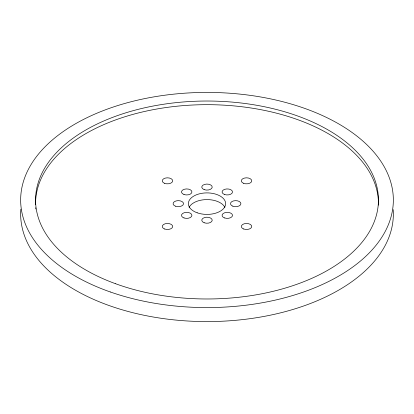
<?xml version="1.0" encoding="UTF-8"?>
<svg xmlns="http://www.w3.org/2000/svg" width="414" height="414" viewBox="0 0 414 414"><rect width="100%" height="100%" fill="white"/><g stroke="black" fill="none" stroke-linecap="round" stroke-linejoin="round"><path stroke-width="0.62" d="M35.816 209.013A171.437 98.977 0 0 1 35.713 207.771M35.573 204.661A171.437 98.977 0 0 1 207.404 104.675A171.437 98.977 0 0 1 378.417 205.132M189.105 207.347A18.635 10.759 0 0 1 207 199.589A18.635 10.759 0 0 1 224.895 207.347M393.191 209.603A186.347 107.583 0 0 1 206.633 321.585A186.347 107.583 0 0 1 20.84 209.179M197.183 212.796A18.635 10.759 0 0 0 225.625 203.988A18.635 10.759 0 0 0 198.192 194.171A18.635 10.759 0 0 0 197.183 212.796M224.6 194.518A5.216 3.012 0 0 0 232.508 191.992A5.216 3.012 0 0 0 224.771 189.302A5.216 3.012 0 0 0 224.6 194.518M232.865 206.182A5.216 3.012 0 0 0 240.907 203.802A5.216 3.012 0 0 0 233.32 200.971A5.216 3.012 0 0 0 232.865 206.182M224.6 217.95A5.216 3.012 0 0 0 232.508 215.425A5.216 3.012 0 0 0 224.771 212.729A5.216 3.012 0 0 0 224.6 217.95M204.169 222.753A5.216 3.012 0 0 0 212.211 220.372A5.216 3.012 0 0 0 204.619 217.541A5.216 3.012 0 0 0 204.169 222.753M184.013 217.95A5.216 3.012 0 0 0 191.925 215.425A5.216 3.012 0 0 0 184.183 212.729A5.216 3.012 0 0 0 184.013 217.95M175.469 206.182A5.216 3.012 0 0 0 183.516 203.802A5.216 3.012 0 0 0 175.924 200.971A5.216 3.012 0 0 0 175.469 206.182M184.013 194.518A5.216 3.012 0 0 0 191.925 191.992A5.216 3.012 0 0 0 184.183 189.302A5.216 3.012 0 0 0 184.013 194.518M204.169 189.612A5.216 3.012 0 0 0 212.211 187.237A5.216 3.012 0 0 0 204.619 184.401A5.216 3.012 0 0 0 204.169 189.612M164.663 183.371A5.216 3.012 0 0 0 172.685 180.965A5.216 3.012 0 0 0 165.067 178.155A5.216 3.012 0 0 0 164.663 183.371M164.663 229.014A5.216 3.012 0 0 0 172.685 226.608A5.216 3.012 0 0 0 165.067 223.803A5.216 3.012 0 0 0 164.663 229.014M243.722 229.014A5.216 3.012 0 0 0 251.743 226.608A5.216 3.012 0 0 0 244.125 223.803A5.216 3.012 0 0 0 243.722 229.014M243.722 183.371A5.216 3.012 0 0 0 251.743 180.965A5.216 3.012 0 0 0 244.125 178.155A5.216 3.012 0 0 0 243.722 183.371M110.305 291.968A186.347 107.583 0 0 0 393.3 202.363A186.347 107.583 0 0 0 117.395 105.673A186.347 107.583 0 0 0 110.305 291.968M115.402 283.668A171.437 98.977 0 0 0 378.298 203.967A171.437 98.977 0 0 0 127.295 112.37A171.437 98.977 0 0 0 115.402 283.668"/></g></svg>
